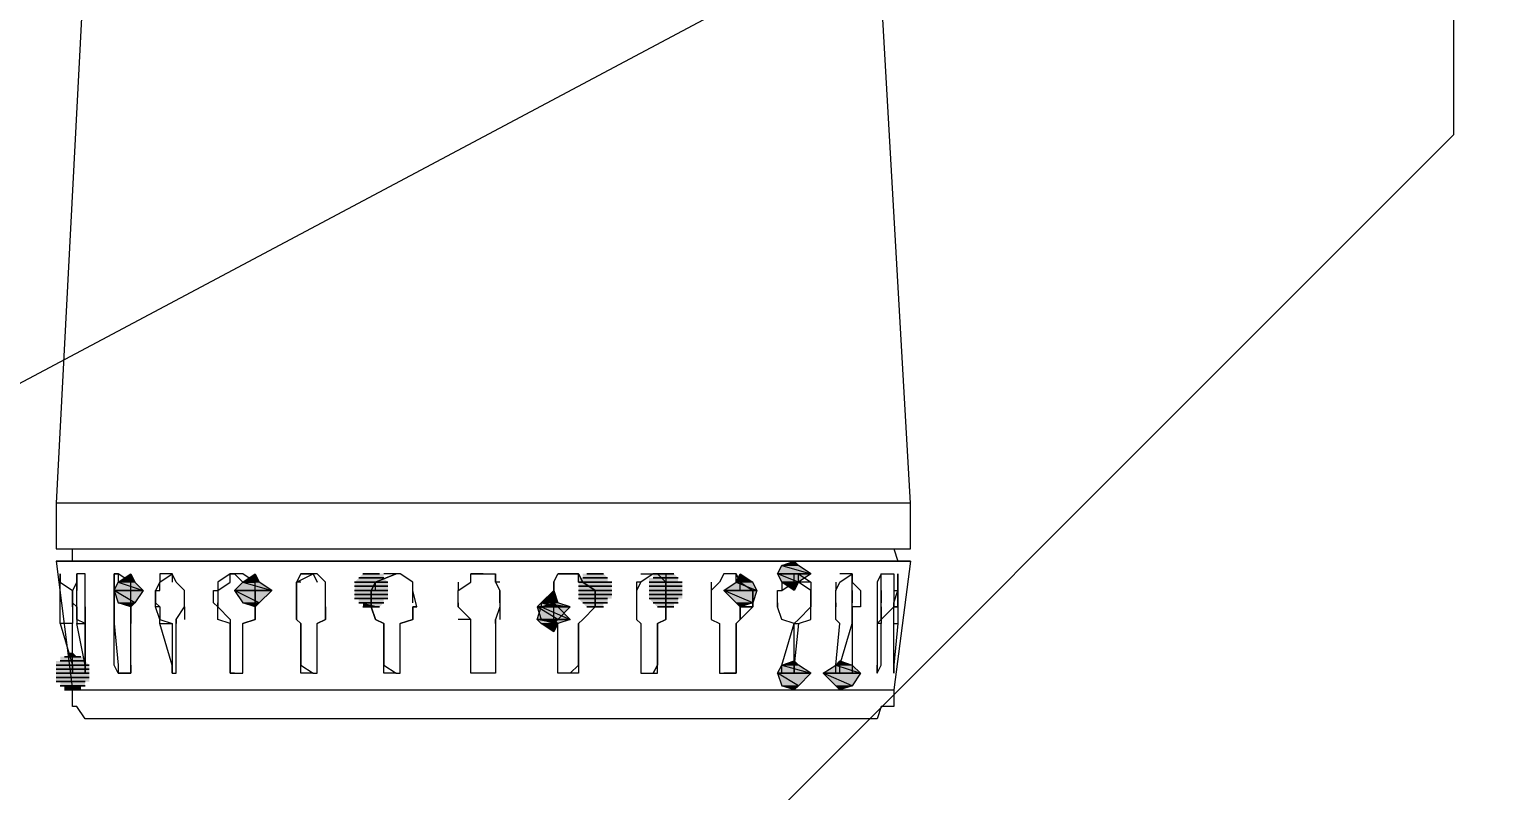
# Model space of a CAD drawing. Header units: millimetres. Extents: x -10178924 to 11692288, y -947381 to 58396.
# Drawn here: x -154228.3 to -153739.6, y -105410.4 to -105156.6 of the extents above; entities that cross this region are included whole.
import ezdxf
from ezdxf import colors
from ezdxf.entities.mleader import LeaderData, LeaderLine
from ezdxf.math import Vec2, Vec3

# ---------------------------------------------------------------- set-up
doc = ezdxf.new("R2010")
doc.units = ezdxf.units.MM
doc.layers.add('_0', color=7, linetype='Continuous', lineweight=25)
doc.layers.add('PDF _0', color=7, linetype='Continuous', lineweight=9)
doc.styles.add('ТЕКСТ', font='arial.ttf', dxfattribs={"height": 200})

# ---------------------------------------------------------------- blocks, each defined once
blk = doc.blocks.new('_None')

msp = doc.modelspace()

# ---------------------------------------------------------------- linework, layer by layer
at = {"layer": 'PDF _0', "lineweight": 0}
for points in [[(-154632.07, -106070.43), (-153753.27, -105191.63), (-153753.27, -104458.29), (-154632.07, -105337.09), (-154632.07, -106070.43)], [(-153934.51, -105314.56), (-153951.11, -105022.74), (-153951.11, -105019.97), (-153953.87, -105019.97), (-153953.87, -105017.21), (-154200.06, -105017.21), (-154200.06, -105019.97), (-154204.2, -105019.97), (-154204.2, -105022.74), (-154219.42, -105314.56)], [(-154218.04, -105333.93), (-154213.89, -105333.93), (-154213.89, -105329.78)], [(-153940.04, -105329.78), (-153938.66, -105333.93)], [(-154219.42, -105333.93), (-154218.04, -105333.93), (-154219.42, -105333.93), (-154213.89, -105376.8), (-154212.5, -105376.8), (-154209.74, -105376.8), (-154204.2, -105376.8), (-154194.52, -105376.8), (-154186.23, -105376.8), (-154180.69, -105376.8), (-154171.01, -105376.8), (-154159.95, -105376.8), (-154147.5, -105376.8), (-154133.67, -105376.8), (-154119.84, -105376.8), (-154106.01, -105376.8), (-154092.18, -105376.8), (-154078.35, -105376.8), (-154063.13, -105376.8), (-154047.92, -105376.8), (-154034.09, -105376.8), (-154020.26, -105376.8), (-154006.43, -105376.8), (-153996.75, -105376.8), (-153985.68, -105376.8), (-153973.23, -105376.8), (-153964.94, -105376.8), (-153958.02, -105376.8), (-153951.11, -105376.8), (-153945.57, -105376.8), (-153940.04, -105376.8)], [(-154218.04, -105354.67), (-154218.04, -105353.29), (-154218.04, -105349.14), (-154218.04, -105347.76), (-154218.04, -105343.61), (-154218.04, -105340.84), (-154218.04, -105338.08), (-154218.04, -105340.84), (-154213.89, -105343.61), (-154213.89, -105349.14), (-154213.89, -105353.29), (-154213.89, -105354.67)], [(-153934.51, -105333.93), (-153940.04, -105376.8), (-153940.04, -105380.95), (-153940.04, -105382.33), (-153944.19, -105382.33), (-153945.57, -105386.48), (-153951.11, -105386.48), (-153953.87, -105386.48), (-153963.55, -105386.48), (-153967.7, -105386.48), (-153973.23, -105386.48), (-153978.77, -105386.48), (-153982.92, -105386.48), (-153987.06, -105386.48), (-153992.6, -105386.48), (-154000.9, -105386.48), (-154006.43, -105386.48), (-154011.96, -105386.48), (-154018.88, -105386.48), (-154024.41, -105386.48), (-154029.94, -105386.48), (-154034.09, -105386.48), (-154039.62, -105386.48), (-154047.92, -105386.48), (-154053.45, -105386.48), (-154058.98, -105386.48), (-154065.9, -105386.48), (-154071.43, -105386.48), (-154076.96, -105386.48), (-154081.11, -105386.48), (-154086.65, -105386.48), (-154092.18, -105386.48), (-154100.48, -105386.48), (-154106.01, -105386.48), (-154112.92, -105386.48), (-154118.46, -105386.48), (-154123.99, -105386.48), (-154129.52, -105386.48), (-154133.67, -105386.48), (-154139.2, -105386.48), (-154146.12, -105386.48), (-154151.65, -105386.48), (-154157.18, -105386.48), (-154161.33, -105386.48), (-154166.86, -105386.48), (-154172.39, -105386.48), (-154180.69, -105386.48), (-154186.23, -105386.48), (-154193.14, -105386.48), (-154198.67, -105386.48), (-154204.2, -105386.48), (-154209.74, -105386.48), (-154212.5, -105382.33), (-154213.89, -105382.33), (-154213.89, -105380.95), (-154213.89, -105376.8)], [(-154212.5, -105340.84), (-154212.5, -105338.08), (-154212.5, -105340.84)], [(-154209.74, -105349.14), (-154209.74, -105353.29), (-154209.74, -105354.67), (-154209.74, -105353.29), (-154209.74, -105349.14), (-154209.74, -105343.61), (-154209.74, -105340.84), (-154209.74, -105338.08), (-154212.5, -105338.08)], [(-154209.74, -105340.84), (-154209.74, -105338.08)], [(-154194.52, -105368.5), (-154194.52, -105371.27), (-154194.52, -105368.5), (-154194.52, -105354.67), (-154194.52, -105353.29), (-154194.52, -105349.14), (-154194.52, -105343.61), (-154194.52, -105340.84), (-154198.67, -105338.08), (-154200.06, -105338.08), (-154198.67, -105338.08), (-154198.67, -105340.84)], [(-154180.69, -105368.5), (-154180.69, -105371.27), (-154180.69, -105368.5), (-154180.69, -105371.27), (-154179.31, -105371.27), (-154179.31, -105368.5), (-154179.31, -105354.67), (-154179.31, -105353.29), (-154176.54, -105349.14), (-154176.54, -105343.61), (-154179.31, -105340.84), (-154180.69, -105338.08), (-154180.69, -105340.84)], [(-154153.03, -105343.61), (-154153.03, -105340.84), (-154157.18, -105338.08), (-154161.33, -105338.08), (-154159.95, -105338.08), (-154157.18, -105340.84), (-154153.03, -105340.84)], [(-154137.82, -105338.08), (-154133.67, -105338.08), (-154137.82, -105338.08), (-154139.2, -105340.84), (-154133.67, -105338.08), (-154132.29, -105340.84)], [(-154133.67, -105371.27), (-154132.29, -105371.27), (-154132.29, -105368.5), (-154132.29, -105354.67), (-154129.52, -105353.29), (-154129.52, -105349.14), (-154129.52, -105343.61), (-154129.52, -105340.84), (-154132.29, -105338.08), (-154133.67, -105338.08)], [(-154111.54, -105338.08), (-154117.07, -105338.08), (-154111.54, -105338.08)], [(-154112.92, -105338.08), (-154115.69, -105338.08), (-154112.92, -105338.08)], [(-154112.92, -105338.08), (-154115.69, -105338.08), (-154112.92, -105338.08)], [(-154112.92, -105340.84), (-154106.01, -105338.08), (-154112.92, -105340.84)], [(-154106.01, -105371.27), (-154104.62, -105371.27), (-154104.62, -105368.5), (-154104.62, -105354.67), (-154100.48, -105353.29), (-154100.48, -105349.14), (-154099.09, -105349.14), (-154100.48, -105343.61), (-154100.48, -105340.84), (-154104.62, -105338.08), (-154106.01, -105338.08), (-154110.16, -105338.08)], [(-154100.48, -105340.84), (-154104.62, -105338.08)], [(-154072.81, -105354.67), (-154072.81, -105368.5), (-154072.81, -105371.27), (-154076.96, -105371.27), (-154078.35, -105371.27), (-154081.11, -105371.27), (-154081.11, -105368.5), (-154081.11, -105354.67), (-154081.11, -105353.29), (-154085.26, -105349.14), (-154085.26, -105347.76), (-154085.26, -105343.61), (-154081.11, -105340.84), (-154081.11, -105338.08), (-154076.96, -105338.08), (-154072.81, -105338.08), (-154072.81, -105340.84), (-154071.43, -105343.61), (-154071.43, -105349.14), (-154072.81, -105353.29), (-154072.81, -105354.67), (-154072.81, -105353.29)], [(-154076.96, -105338.08), (-154078.35, -105338.08), (-154081.11, -105338.08)], [(-154071.43, -105340.84), (-154072.81, -105340.84), (-154072.81, -105338.08)], [(-154052.07, -105371.27), (-154052.07, -105368.5), (-154052.07, -105354.67), (-154053.45, -105353.29), (-154053.45, -105349.14), (-154057.6, -105347.76), (-154053.45, -105343.61), (-154053.45, -105340.84), (-154052.07, -105338.08), (-154047.92, -105338.08), (-154045.15, -105338.08), (-154047.92, -105338.08), (-154052.07, -105338.08), (-154047.92, -105338.08)], [(-154045.15, -105338.08), (-154043.77, -105340.84), (-154045.15, -105338.08)], [(-154045.15, -105340.84), (-154045.15, -105338.08)], [(-154036.85, -105338.08), (-154042.39, -105338.08), (-154036.85, -105338.08)], [(-154038.24, -105338.08), (-154041, -105338.08), (-154038.24, -105338.08)], [(-154024.41, -105338.08), (-154020.26, -105338.08), (-154024.41, -105340.84), (-154025.79, -105343.61), (-154025.79, -105347.76), (-154025.79, -105349.14), (-154025.79, -105353.29), (-154024.41, -105354.67), (-154024.41, -105368.5), (-154024.41, -105371.27), (-154020.26, -105371.27), (-154018.88, -105371.27), (-154018.88, -105368.5), (-154020.26, -105371.27), (-154018.88, -105368.5), (-154018.88, -105354.67), (-154018.88, -105368.5)], [(-154013.34, -105338.08), (-154018.88, -105338.08), (-154013.34, -105338.08)], [(-154016.11, -105340.84), (-154018.88, -105338.08)], [(-154014.73, -105338.08), (-154017.49, -105338.08), (-154014.73, -105338.08)], [(-153992.6, -105340.84), (-153992.6, -105338.08), (-153991.21, -105340.84), (-153992.6, -105338.08), (-153996.75, -105338.08), (-153998.13, -105340.84), (-154000.9, -105343.61), (-154000.9, -105347.76), (-154000.9, -105349.14), (-154000.9, -105353.29), (-153998.13, -105354.67), (-153998.13, -105368.5), (-153998.13, -105371.27), (-153996.75, -105371.27), (-153992.6, -105371.27), (-153996.75, -105371.27)], [(-153973.23, -105371.27), (-153973.23, -105368.5), (-153973.23, -105371.27), (-153977.38, -105371.27), (-153977.38, -105368.5), (-153973.23, -105354.67), (-153977.38, -105353.29), (-153978.77, -105349.14), (-153978.77, -105347.76), (-153978.77, -105343.61), (-153977.38, -105343.61), (-153973.23, -105340.84), (-153973.23, -105338.08), (-153971.85, -105338.08), (-153973.23, -105338.08)], [(-153967.7, -105340.84), (-153971.85, -105340.84), (-153971.85, -105338.08)], [(-153958.02, -105371.27), (-153959.4, -105371.27), (-153959.4, -105368.5), (-153958.02, -105354.67), (-153959.4, -105353.29), (-153959.4, -105349.14), (-153959.4, -105347.76), (-153959.4, -105343.61), (-153958.02, -105340.84), (-153953.87, -105338.08), (-153958.02, -105338.08)], [(-153953.87, -105338.08), (-153953.87, -105340.84), (-153953.87, -105338.08)], [(-153953.87, -105340.84), (-153953.87, -105338.08)], [(-153944.19, -105349.14), (-153944.19, -105353.29), (-153945.57, -105354.67), (-153944.19, -105353.29), (-153944.19, -105349.14), (-153944.19, -105343.61), (-153944.19, -105340.84), (-153944.19, -105338.08), (-153940.04, -105338.08), (-153940.04, -105340.84), (-153940.04, -105343.61), (-153940.04, -105349.14), (-153944.19, -105353.29), (-153944.19, -105354.67)], [(-153944.19, -105340.84), (-153944.19, -105338.08), (-153945.57, -105340.84), (-153945.57, -105343.61), (-153945.57, -105347.76), (-153945.57, -105349.14)], [(-153940.04, -105347.76), (-153940.04, -105349.14), (-153940.04, -105347.76), (-153938.66, -105343.61), (-153938.66, -105340.84), (-153938.66, -105338.08), (-153938.66, -105340.84), (-153938.66, -105343.61)], [(-154212.5, -105340.84), (-154212.5, -105343.61)], [(-154200.06, -105340.84), (-154200.06, -105343.61)], [(-154184.84, -105340.84), (-154186.23, -105343.61)], [(-154165.48, -105340.84), (-154165.48, -105343.61)], [(-154139.2, -105343.61), (-154139.2, -105340.84), (-154139.2, -105343.61)], [(-154137.82, -105340.84), (-154139.2, -105340.84), (-154139.2, -105343.61)], [(-154108.77, -105340.84), (-154119.84, -105340.84), (-154108.77, -105340.84)], [(-154108.77, -105340.84), (-154119.84, -105340.84), (-154108.77, -105340.84)], [(-154108.77, -105342.22), (-154119.84, -105342.22), (-154108.77, -105342.22)], [(-154108.77, -105342.22), (-154119.84, -105342.22), (-154108.77, -105342.22)], [(-154110.16, -105339.46), (-154118.46, -105339.46), (-154110.16, -105339.46)], [(-154110.16, -105339.46), (-154118.46, -105339.46), (-154110.16, -105339.46)], [(-154112.92, -105343.61), (-154112.92, -105340.84), (-154114.31, -105343.61), (-154112.92, -105340.84), (-154110.16, -105340.84)], [(-154085.26, -105340.84), (-154085.26, -105343.61)], [(-154053.45, -105340.84), (-154053.45, -105343.61)], [(-154034.09, -105340.84), (-154045.15, -105340.84), (-154034.09, -105340.84)], [(-154034.09, -105342.22), (-154045.15, -105342.22), (-154034.09, -105342.22)], [(-154034.09, -105342.22), (-154045.15, -105342.22), (-154034.09, -105342.22)], [(-154035.47, -105339.46), (-154043.77, -105339.46), (-154035.47, -105339.46)], [(-154035.47, -105339.46), (-154043.77, -105339.46), (-154035.47, -105339.46)], [(-154043.77, -105340.84), (-154039.62, -105343.61), (-154043.77, -105340.84)], [(-154024.41, -105340.84), (-154025.79, -105340.84), (-154025.79, -105343.61)], [(-154010.58, -105340.84), (-154021.64, -105340.84), (-154010.58, -105340.84)], [(-154010.58, -105342.22), (-154021.64, -105342.22), (-154010.58, -105342.22)], [(-154010.58, -105342.22), (-154021.64, -105342.22), (-154010.58, -105342.22)], [(-154011.96, -105339.46), (-154020.26, -105339.46), (-154011.96, -105339.46)], [(-154011.96, -105339.46), (-154020.26, -105339.46), (-154011.96, -105339.46)], [(-154016.11, -105340.84), (-154016.11, -105343.61), (-154016.11, -105340.84)], [(-154000.9, -105340.84), (-154000.9, -105343.61)], [(-153973.23, -105340.84), (-153977.38, -105340.84), (-153977.38, -105343.61)], [(-153959.4, -105340.84), (-153959.4, -105343.61)], [(-153945.57, -105340.84), (-153945.57, -105343.61)], [(-154212.5, -105349.14), (-154212.5, -105347.76)], [(-154209.74, -105347.76), (-154209.74, -105343.61)], [(-154200.06, -105349.14), (-154200.06, -105347.76)], [(-154194.52, -105347.76), (-154194.52, -105343.61)], [(-154184.84, -105349.14), (-154186.23, -105349.14), (-154186.23, -105347.76)], [(-154176.54, -105347.76), (-154176.54, -105343.61)], [(-154165.48, -105349.14), (-154165.48, -105347.76)], [(-154159.95, -105371.27), (-154161.33, -105371.27), (-154159.95, -105371.27), (-154157.18, -105371.27), (-154157.18, -105368.5), (-154157.18, -105354.67), (-154153.03, -105353.29), (-154153.03, -105349.14), (-154153.03, -105343.61), (-154153.03, -105347.76)], [(-154139.2, -105349.14), (-154139.2, -105347.76)], [(-154129.52, -105347.76), (-154129.52, -105343.61)], [(-154108.77, -105343.61), (-154119.84, -105343.61), (-154108.77, -105343.61)], [(-154108.77, -105344.99), (-154119.84, -105344.99), (-154108.77, -105344.99)], [(-154108.77, -105344.99), (-154119.84, -105344.99), (-154108.77, -105344.99)], [(-154108.77, -105346.37), (-154119.84, -105346.37), (-154108.77, -105346.37)], [(-154110.16, -105347.76), (-154118.46, -105347.76), (-154110.16, -105347.76)], [(-154110.16, -105347.76), (-154118.46, -105347.76), (-154110.16, -105347.76)], [(-154114.31, -105349.14), (-154114.31, -105347.76)], [(-154100.48, -105347.76), (-154100.48, -105343.61)], [(-154085.26, -105347.76), (-154085.26, -105349.14)], [(-154071.43, -105347.76), (-154071.43, -105343.61)], [(-154057.6, -105347.76), (-154057.6, -105349.14)], [(-154034.09, -105343.61), (-154045.15, -105343.61), (-154034.09, -105343.61)], [(-154034.09, -105344.99), (-154045.15, -105344.99), (-154034.09, -105344.99)], [(-154034.09, -105344.99), (-154045.15, -105344.99), (-154034.09, -105344.99)], [(-154035.47, -105346.37), (-154045.15, -105346.37), (-154035.47, -105346.37)], [(-154035.47, -105347.76), (-154043.77, -105347.76), (-154035.47, -105347.76)], [(-154039.62, -105347.76), (-154039.62, -105343.61)], [(-154025.79, -105347.76), (-154025.79, -105349.14)], [(-154010.58, -105343.61), (-154021.64, -105343.61), (-154010.58, -105343.61)], [(-154010.58, -105344.99), (-154021.64, -105344.99), (-154010.58, -105344.99)], [(-154010.58, -105344.99), (-154021.64, -105344.99), (-154010.58, -105344.99)], [(-154011.96, -105346.37), (-154021.64, -105346.37), (-154011.96, -105346.37)], [(-154011.96, -105347.76), (-154020.26, -105347.76), (-154011.96, -105347.76)], [(-154016.11, -105347.76), (-154016.11, -105343.61)], [(-154000.9, -105347.76), (-154000.9, -105349.14)], [(-153987.06, -105347.76), (-153987.06, -105343.61)], [(-153978.77, -105347.76), (-153978.77, -105349.14)], [(-153971.85, -105354.67), (-153967.7, -105353.29), (-153967.7, -105349.14), (-153967.7, -105343.61), (-153967.7, -105349.14), (-153971.85, -105353.29), (-153973.23, -105354.67), (-153971.85, -105353.29), (-153967.7, -105349.14)], [(-153967.7, -105343.61), (-153967.7, -105347.76)], [(-153959.4, -105347.76), (-153959.4, -105349.14)], [(-153953.87, -105343.61), (-153953.87, -105347.76)], [(-153945.57, -105347.76), (-153945.57, -105349.14), (-153945.57, -105353.29), (-153945.57, -105354.67), (-153945.57, -105368.5), (-153945.57, -105371.27), (-153945.57, -105368.5), (-153945.57, -105371.27), (-153944.19, -105368.5), (-153944.19, -105354.67), (-153945.57, -105354.67), (-153945.57, -105368.5)], [(-153944.19, -105343.61), (-153944.19, -105347.76)], [(-153940.04, -105343.61), (-153938.66, -105343.61), (-153938.66, -105347.76)], [(-153940.04, -105354.67), (-153938.66, -105354.67), (-153940.04, -105368.5), (-153940.04, -105371.27), (-153940.04, -105368.5), (-153940.04, -105354.67), (-153940.04, -105353.29), (-153940.04, -105349.14), (-153938.66, -105349.14), (-153938.66, -105343.61), (-153938.66, -105349.14), (-153938.66, -105353.29), (-153938.66, -105354.67)], [(-154194.52, -105349.14), (-154194.52, -105353.29), (-154194.52, -105354.67)], [(-154176.54, -105349.14), (-154176.54, -105353.29)], [(-154153.03, -105349.14), (-154153.03, -105353.29), (-154157.18, -105354.67)], [(-154129.52, -105349.14), (-154129.52, -105353.29), (-154132.29, -105354.67)], [(-154111.54, -105349.14), (-154117.07, -105349.14), (-154111.54, -105349.14)], [(-154112.92, -105349.14), (-154115.69, -105349.14), (-154112.92, -105349.14)], [(-154112.92, -105349.14), (-154115.69, -105349.14), (-154112.92, -105349.14)], [(-154099.09, -105349.14), (-154100.48, -105349.14), (-154100.48, -105353.29), (-154104.62, -105354.67)], [(-154071.43, -105349.14), (-154071.43, -105353.29)], [(-154039.62, -105349.14), (-154043.77, -105353.29), (-154045.15, -105354.67)], [(-154036.85, -105349.14), (-154042.39, -105349.14), (-154036.85, -105349.14)], [(-154038.24, -105349.14), (-154042.39, -105349.14), (-154038.24, -105349.14)], [(-154013.34, -105349.14), (-154018.88, -105349.14), (-154013.34, -105349.14)], [(-154014.73, -105349.14), (-154018.88, -105349.14), (-154014.73, -105349.14)], [(-154016.11, -105349.14), (-154016.11, -105353.29), (-154018.88, -105354.67)], [(-153987.06, -105349.14), (-153991.21, -105349.14), (-153991.21, -105353.29), (-153992.6, -105354.67)], [(-153953.87, -105349.14), (-153953.87, -105353.29), (-153953.87, -105354.67)], [(-153938.66, -105349.14), (-153940.04, -105349.14)], [(-154209.74, -105368.5), (-154209.74, -105371.27), (-154209.74, -105368.5), (-154209.74, -105354.67), (-154209.74, -105368.5), (-154209.74, -105371.27), (-154209.74, -105368.5), (-154212.5, -105354.67), (-154209.74, -105354.67), (-154212.5, -105353.29), (-154212.5, -105354.67)], [(-154184.84, -105354.67), (-154184.84, -105353.29), (-154180.69, -105354.67), (-154180.69, -105368.5), (-154184.84, -105354.67), (-154180.69, -105354.67)], [(-154179.31, -105353.29), (-154179.31, -105354.67)], [(-154110.16, -105354.67), (-154110.16, -105368.5), (-154106.01, -105371.27), (-154110.16, -105371.27), (-154110.16, -105368.5), (-154110.16, -105354.67), (-154112.92, -105353.29), (-154110.16, -105354.67), (-154110.16, -105368.5)], [(-154081.11, -105353.29), (-154085.26, -105353.29)], [(-154047.92, -105371.27), (-154045.15, -105368.5), (-154045.15, -105354.67), (-154045.15, -105368.5), (-154045.15, -105371.27), (-154047.92, -105371.27), (-154052.07, -105371.27), (-154052.07, -105368.5)], [(-154209.74, -105367.12), (-154218.04, -105367.12), (-154209.74, -105367.12)], [(-154209.74, -105367.12), (-154218.04, -105367.12), (-154209.74, -105367.12)], [(-154211.12, -105365.74), (-154216.65, -105365.74), (-154211.12, -105365.74)], [(-154208.35, -105368.5), (-154219.42, -105368.5), (-154208.35, -105368.5)], [(-154208.35, -105368.5), (-154219.42, -105368.5), (-154208.35, -105368.5)], [(-154208.35, -105369.89), (-154219.42, -105369.89), (-154208.35, -105369.89)], [(-154208.35, -105371.27), (-154219.42, -105371.27), (-154208.35, -105371.27)], [(-154208.35, -105371.27), (-154219.42, -105371.27), (-154208.35, -105371.27)], [(-154208.35, -105372.65), (-154219.42, -105372.65), (-154208.35, -105372.65)], [(-154198.67, -105371.27), (-154194.52, -105371.27), (-154198.67, -105371.27)], [(-154209.74, -105374.04), (-154219.42, -105374.04), (-154209.74, -105374.04)], [(-154209.74, -105375.42), (-154218.04, -105375.42), (-154209.74, -105375.42)], [(-154211.12, -105375.42), (-154218.04, -105375.42), (-154211.12, -105375.42)], [(-154212.5, -105376.8), (-154216.65, -105376.8), (-154212.5, -105376.8)]]:
    msp.add_lwpolyline(points, dxfattribs=at)
for points in [[(-154219.42, -105329.78), (-153934.51, -105329.78), (-153934.51, -105314.56), (-153938.66, -105314.56), (-153940.04, -105314.56), (-153945.57, -105314.56), (-153953.87, -105314.56), (-153964.94, -105314.56), (-153977.38, -105314.56), (-153991.21, -105314.56), (-154006.43, -105314.56), (-154024.41, -105314.56), (-154039.62, -105314.56), (-154058.98, -105314.56), (-154078.35, -105314.56), (-154096.33, -105314.56), (-154114.31, -105314.56), (-154132.29, -105314.56), (-154147.5, -105314.56), (-154161.33, -105314.56), (-154176.54, -105314.56), (-154190.37, -105314.56), (-154200.06, -105314.56), (-154209.74, -105314.56), (-154213.89, -105314.56), (-154218.04, -105314.56), (-154219.42, -105314.56)], [(-153938.66, -105333.93), (-154218.04, -105333.93), (-154213.89, -105333.93), (-154212.5, -105333.93), (-154205.59, -105333.93), (-154200.06, -105333.93), (-154193.14, -105333.93), (-154180.69, -105333.93), (-154172.39, -105333.93), (-154161.33, -105333.93), (-154147.5, -105333.93), (-154133.67, -105333.93), (-154119.84, -105333.93), (-154106.01, -105333.93), (-154092.18, -105333.93), (-154078.35, -105333.93), (-154063.13, -105333.93), (-154047.92, -105333.93), (-154034.09, -105333.93), (-154020.26, -105333.93), (-154006.43, -105333.93), (-153992.6, -105333.93), (-153982.92, -105333.93), (-153973.23, -105333.93), (-153963.55, -105333.93), (-153953.87, -105333.93), (-153945.57, -105333.93), (-153944.19, -105333.93), (-153940.04, -105333.93), (-153934.51, -105333.93)], [(-154200.06, -105340.84), (-154200.06, -105338.08), (-154200.06, -105340.84), (-154200.06, -105343.61)], [(-154194.52, -105338.08), (-154193.14, -105340.84), (-154198.67, -105340.84)], [(-154184.84, -105338.08), (-154184.84, -105340.84), (-154180.69, -105338.08)], [(-154161.33, -105338.08), (-154165.48, -105340.84), (-154165.48, -105343.61), (-154161.33, -105340.84)], [(-154153.03, -105338.08), (-154151.65, -105340.84), (-154157.18, -105340.84)], [(-154016.11, -105338.08), (-154016.11, -105340.84), (-154018.88, -105338.08), (-154020.26, -105338.08)], [(-153991.21, -105338.08), (-153987.06, -105340.84), (-153992.6, -105340.84)], [(-153977.38, -105335.31), (-153967.7, -105338.08), (-153978.77, -105338.08)], [(-153978.77, -105338.08), (-153977.38, -105340.84), (-153971.85, -105340.84)], [(-153978.77, -105338.08), (-153967.7, -105338.08), (-153971.85, -105340.84)], [(-153973.23, -105333.93), (-153971.85, -105335.31), (-153977.38, -105335.31)], [(-153971.85, -105335.31), (-153977.38, -105335.31), (-153967.7, -105338.08)], [(-153967.7, -105340.84), (-153967.7, -105343.61), (-153971.85, -105340.84), (-153971.85, -105338.08)], [(-154212.5, -105343.61), (-154212.5, -105340.84), (-154213.89, -105343.61), (-154213.89, -105347.76), (-154212.5, -105349.14), (-154212.5, -105353.29), (-154212.5, -105349.14), (-154212.5, -105347.76)], [(-154198.67, -105340.84), (-154190.37, -105343.61), (-154200.06, -105343.61)], [(-154193.14, -105340.84), (-154198.67, -105340.84), (-154190.37, -105343.61)], [(-154184.84, -105343.61), (-154184.84, -105340.84), (-154186.23, -105343.61), (-154186.23, -105347.76), (-154184.84, -105349.14), (-154184.84, -105353.29), (-154186.23, -105349.14), (-154186.23, -105347.76), (-154186.23, -105343.61)], [(-154157.18, -105340.84), (-154147.5, -105343.61), (-154159.95, -105343.61)], [(-154151.65, -105340.84), (-154157.18, -105340.84), (-154147.5, -105343.61)], [(-153992.6, -105340.84), (-153985.68, -105343.61), (-153996.75, -105343.61)], [(-153987.06, -105340.84), (-153992.6, -105340.84), (-153985.68, -105343.61)], [(-153987.06, -105343.61), (-153991.21, -105343.61), (-153991.21, -105340.84)], [(-153977.38, -105340.84), (-153971.85, -105340.84), (-153973.23, -105343.61)], [(-153953.87, -105354.67), (-153953.87, -105353.29), (-153953.87, -105349.14), (-153953.87, -105343.61), (-153953.87, -105340.84), (-153951.11, -105343.61), (-153951.11, -105349.14), (-153953.87, -105349.14), (-153953.87, -105353.29)], [(-154213.89, -105347.76), (-154213.89, -105349.14), (-154213.89, -105347.76), (-154213.89, -105343.61)], [(-154200.06, -105343.61), (-154198.67, -105347.76), (-154193.14, -105347.76)], [(-154200.06, -105343.61), (-154190.37, -105343.61), (-154193.14, -105347.76)], [(-154200.06, -105343.61), (-154200.06, -105347.76), (-154200.06, -105349.14), (-154200.06, -105347.76)], [(-154198.67, -105347.76), (-154193.14, -105347.76), (-154194.52, -105349.14)], [(-154165.48, -105343.61), (-154165.48, -105347.76), (-154165.48, -105349.14), (-154166.86, -105347.76), (-154166.86, -105343.61)], [(-154159.95, -105343.61), (-154157.18, -105347.76), (-154151.65, -105347.76)], [(-154159.95, -105343.61), (-154147.5, -105343.61), (-154151.65, -105347.76)], [(-154157.18, -105347.76), (-154151.65, -105347.76), (-154153.03, -105349.14)], [(-154139.2, -105347.76), (-154139.2, -105349.14), (-154139.2, -105353.29), (-154139.2, -105349.14), (-154139.2, -105347.76), (-154139.2, -105343.61)], [(-154114.31, -105347.76), (-154114.31, -105349.14), (-154112.92, -105353.29), (-154114.31, -105349.14), (-154114.31, -105347.76), (-154114.31, -105343.61)], [(-154057.6, -105347.76), (-154047.92, -105349.14), (-154058.98, -105349.14)], [(-154053.45, -105343.61), (-154052.07, -105347.76), (-154057.6, -105347.76)], [(-154052.07, -105347.76), (-154057.6, -105347.76), (-154047.92, -105349.14)], [(-154053.45, -105347.76), (-154052.07, -105349.14), (-154057.6, -105349.14)], [(-154045.15, -105354.67), (-154043.77, -105353.29), (-154039.62, -105349.14), (-154039.62, -105343.61), (-154039.62, -105349.14), (-154043.77, -105353.29)], [(-154018.88, -105354.67), (-154016.11, -105353.29), (-154016.11, -105349.14), (-154016.11, -105343.61), (-154016.11, -105349.14), (-154016.11, -105353.29)], [(-153996.75, -105343.61), (-153992.6, -105347.76), (-153987.06, -105347.76)], [(-153996.75, -105343.61), (-153985.68, -105343.61), (-153987.06, -105347.76)], [(-153992.6, -105354.67), (-153991.21, -105353.29), (-153991.21, -105349.14), (-153987.06, -105349.14), (-153987.06, -105343.61), (-153987.06, -105349.14), (-153991.21, -105353.29)], [(-153992.6, -105347.76), (-153987.06, -105347.76), (-153991.21, -105349.14)], [(-154200.06, -105353.29), (-154200.06, -105354.67), (-154198.67, -105368.5), (-154198.67, -105371.27), (-154200.06, -105368.5), (-154200.06, -105354.67), (-154200.06, -105353.29), (-154200.06, -105349.14)], [(-154161.33, -105353.29), (-154161.33, -105354.67), (-154161.33, -105368.5), (-154161.33, -105371.27), (-154161.33, -105368.5), (-154161.33, -105354.67), (-154165.48, -105353.29), (-154165.48, -105349.14)], [(-154058.98, -105349.14), (-154057.6, -105353.29), (-154052.07, -105353.29)], [(-154058.98, -105349.14), (-154047.92, -105349.14), (-154052.07, -105353.29)], [(-154057.6, -105349.14), (-154047.92, -105353.29), (-154058.98, -105353.29)], [(-154052.07, -105349.14), (-154057.6, -105349.14), (-154047.92, -105353.29)], [(-154213.89, -105354.67), (-154218.04, -105354.67), (-154213.89, -105368.5), (-154213.89, -105371.27), (-154213.89, -105368.5)], [(-154137.82, -105354.67), (-154137.82, -105368.5), (-154133.67, -105371.27), (-154137.82, -105371.27), (-154137.82, -105368.5), (-154137.82, -105354.67), (-154139.2, -105353.29)], [(-154058.98, -105353.29), (-154057.6, -105354.67), (-154052.07, -105354.67)], [(-154058.98, -105353.29), (-154047.92, -105353.29), (-154052.07, -105354.67)], [(-154057.6, -105353.29), (-154052.07, -105353.29), (-154053.45, -105354.67)], [(-154057.6, -105354.67), (-154052.07, -105354.67), (-154053.45, -105357.44)], [(-153992.6, -105368.5), (-153992.6, -105371.27), (-153992.6, -105368.5), (-153992.6, -105354.67)], [(-153973.23, -105354.67), (-153971.85, -105354.67), (-153973.23, -105368.5)], [(-153953.87, -105371.27), (-153958.02, -105371.27), (-153958.02, -105368.5), (-153953.87, -105354.67), (-153953.87, -105368.5)], [(-153973.23, -105367.12), (-153971.85, -105368.5), (-153977.38, -105368.5)], [(-153958.02, -105367.12), (-153953.87, -105368.5), (-153959.4, -105368.5)], [(-153977.38, -105368.5), (-153967.7, -105371.27), (-153978.77, -105371.27)], [(-153978.77, -105371.27), (-153977.38, -105375.42), (-153971.85, -105375.42)], [(-153978.77, -105371.27), (-153967.7, -105371.27), (-153971.85, -105375.42)], [(-153971.85, -105368.5), (-153977.38, -105368.5), (-153967.7, -105371.27)], [(-153959.4, -105368.5), (-153951.11, -105371.27), (-153963.55, -105371.27)], [(-153963.55, -105371.27), (-153959.4, -105375.42), (-153953.87, -105375.42)], [(-153963.55, -105371.27), (-153951.11, -105371.27), (-153953.87, -105375.42)], [(-153953.87, -105368.5), (-153959.4, -105368.5), (-153951.11, -105371.27)], [(-153977.38, -105375.42), (-153971.85, -105375.42), (-153973.23, -105376.8)], [(-153959.4, -105375.42), (-153953.87, -105375.42), (-153958.02, -105376.8)]]:
    msp.add_lwpolyline(points, close=True, dxfattribs=at)
at = {"layer": 'PDF _0', "transparency": 33554559}
for points in [[(-154194.52, -105338.08), (-154193.14, -105340.84), (-154198.67, -105340.84)], [(-154153.03, -105338.08), (-154151.65, -105340.84), (-154157.18, -105340.84)], [(-154117.07, -105338.08), (-154110.16, -105339.46), (-154118.46, -105339.46)], [(-154115.69, -105338.08), (-154111.54, -105338.08), (-154117.07, -105338.08)], [(-154117.07, -105338.08), (-154111.54, -105338.08), (-154111.54, -105338.08)], [(-154110.16, -105338.08), (-154110.16, -105338.08), (-154117.07, -105338.08)], [(-154110.16, -105338.08), (-154117.07, -105338.08), (-154111.54, -105338.08)], [(-154110.16, -105338.08), (-154117.07, -105338.08), (-154110.16, -105339.46)], [(-154114.31, -105338.08), (-154112.92, -105338.08), (-154115.69, -105338.08)], [(-154115.69, -105338.08), (-154112.92, -105338.08), (-154112.92, -105338.08)], [(-154112.92, -105338.08), (-154112.92, -105338.08), (-154115.69, -105338.08)], [(-154112.92, -105338.08), (-154115.69, -105338.08), (-154111.54, -105338.08)], [(-154043.77, -105338.08), (-154036.85, -105338.08), (-154042.39, -105338.08)], [(-154036.85, -105338.08), (-154043.77, -105338.08), (-154035.47, -105339.46)], [(-154043.77, -105338.08), (-154035.47, -105339.46), (-154043.77, -105339.46)], [(-154041, -105338.08), (-154038.24, -105338.08), (-154042.39, -105338.08)], [(-154042.39, -105338.08), (-154036.85, -105338.08), (-154036.85, -105338.08)], [(-154036.85, -105338.08), (-154036.85, -105338.08), (-154042.39, -105338.08)], [(-154036.85, -105338.08), (-154042.39, -105338.08), (-154038.24, -105338.08)], [(-154042.39, -105338.08), (-154036.85, -105338.08), (-154036.85, -105338.08)], [(-154039.62, -105338.08), (-154041, -105338.08), (-154041, -105338.08)], [(-154038.24, -105338.08), (-154038.24, -105338.08), (-154041, -105338.08)], [(-154038.24, -105338.08), (-154041, -105338.08), (-154039.62, -105338.08)], [(-154020.26, -105338.08), (-154013.34, -105338.08), (-154018.88, -105338.08)], [(-154013.34, -105338.08), (-154020.26, -105338.08), (-154011.96, -105339.46)], [(-154020.26, -105338.08), (-154011.96, -105339.46), (-154020.26, -105339.46)], [(-154017.49, -105338.08), (-154014.73, -105338.08), (-154018.88, -105338.08)], [(-154018.88, -105338.08), (-154013.34, -105338.08), (-154013.34, -105338.08)], [(-154013.34, -105338.08), (-154013.34, -105338.08), (-154018.88, -105338.08)], [(-154013.34, -105338.08), (-154018.88, -105338.08), (-154014.73, -105338.08)], [(-154018.88, -105338.08), (-154013.34, -105338.08), (-154013.34, -105338.08)], [(-154016.11, -105338.08), (-154017.49, -105338.08), (-154017.49, -105338.08)], [(-154014.73, -105338.08), (-154014.73, -105338.08), (-154017.49, -105338.08)], [(-154014.73, -105338.08), (-154017.49, -105338.08), (-154016.11, -105338.08)], [(-153991.21, -105338.08), (-153987.06, -105340.84), (-153992.6, -105340.84)], [(-153977.38, -105335.31), (-153967.7, -105338.08), (-153978.77, -105338.08)], [(-153978.77, -105338.08), (-153971.85, -105340.84), (-153977.38, -105340.84)], [(-153978.77, -105338.08), (-153967.7, -105338.08), (-153971.85, -105340.84)], [(-153973.23, -105333.93), (-153971.85, -105335.31), (-153977.38, -105335.31)], [(-153971.85, -105335.31), (-153977.38, -105335.31), (-153967.7, -105338.08)], [(-154198.67, -105340.84), (-154190.37, -105343.61), (-154200.06, -105343.61)], [(-154193.14, -105340.84), (-154198.67, -105340.84), (-154190.37, -105343.61)], [(-154157.18, -105340.84), (-154147.5, -105343.61), (-154159.95, -105343.61)], [(-154151.65, -105340.84), (-154157.18, -105340.84), (-154147.5, -105343.61)], [(-154118.46, -105339.46), (-154108.77, -105340.84), (-154119.84, -105340.84)], [(-154119.84, -105340.84), (-154108.77, -105340.84), (-154108.77, -105340.84)], [(-154108.77, -105340.84), (-154108.77, -105340.84), (-154119.84, -105340.84)], [(-154108.77, -105340.84), (-154119.84, -105340.84), (-154108.77, -105342.22)], [(-154119.84, -105340.84), (-154108.77, -105342.22), (-154119.84, -105342.22)], [(-154119.84, -105342.22), (-154108.77, -105342.22), (-154108.77, -105342.22)], [(-154108.77, -105342.22), (-154108.77, -105342.22), (-154119.84, -105342.22)], [(-154108.77, -105342.22), (-154119.84, -105342.22), (-154108.77, -105343.61)], [(-154119.84, -105342.22), (-154108.77, -105343.61), (-154119.84, -105343.61)], [(-154118.46, -105339.46), (-154110.16, -105339.46), (-154110.16, -105339.46)], [(-154110.16, -105339.46), (-154110.16, -105339.46), (-154118.46, -105339.46)], [(-154110.16, -105339.46), (-154118.46, -105339.46), (-154108.77, -105340.84)], [(-154043.77, -105339.46), (-154035.47, -105339.46), (-154045.15, -105339.46)], [(-154035.47, -105339.46), (-154045.15, -105339.46), (-154035.47, -105340.84)], [(-154045.15, -105339.46), (-154035.47, -105340.84), (-154045.15, -105340.84)], [(-154045.15, -105340.84), (-154034.09, -105340.84), (-154034.09, -105340.84)], [(-154034.09, -105340.84), (-154034.09, -105340.84), (-154045.15, -105340.84)], [(-154034.09, -105340.84), (-154045.15, -105340.84), (-154035.47, -105340.84)], [(-154034.09, -105340.84), (-154045.15, -105340.84), (-154034.09, -105342.22)], [(-154045.15, -105340.84), (-154034.09, -105342.22), (-154045.15, -105342.22)], [(-154045.15, -105342.22), (-154034.09, -105342.22), (-154034.09, -105342.22)], [(-154034.09, -105342.22), (-154034.09, -105342.22), (-154045.15, -105342.22)], [(-154034.09, -105342.22), (-154045.15, -105342.22), (-154034.09, -105343.61)], [(-154045.15, -105342.22), (-154034.09, -105343.61), (-154045.15, -105343.61)], [(-154043.77, -105339.46), (-154035.47, -105339.46), (-154035.47, -105339.46)], [(-154020.26, -105339.46), (-154011.96, -105339.46), (-154021.64, -105339.46)], [(-154011.96, -105339.46), (-154021.64, -105339.46), (-154011.96, -105340.84)], [(-154021.64, -105339.46), (-154011.96, -105340.84), (-154021.64, -105340.84)], [(-154021.64, -105340.84), (-154010.58, -105340.84), (-154010.58, -105340.84)], [(-154010.58, -105340.84), (-154010.58, -105340.84), (-154021.64, -105340.84)], [(-154010.58, -105340.84), (-154021.64, -105340.84), (-154011.96, -105340.84)], [(-154010.58, -105340.84), (-154021.64, -105340.84), (-154010.58, -105342.22)], [(-154021.64, -105340.84), (-154010.58, -105342.22), (-154021.64, -105342.22)], [(-154021.64, -105342.22), (-154010.58, -105342.22), (-154010.58, -105342.22)], [(-154010.58, -105342.22), (-154010.58, -105342.22), (-154021.64, -105342.22)], [(-154010.58, -105342.22), (-154021.64, -105342.22), (-154010.58, -105343.61)], [(-154021.64, -105342.22), (-154010.58, -105343.61), (-154021.64, -105343.61)], [(-154020.26, -105339.46), (-154011.96, -105339.46), (-154011.96, -105339.46)], [(-153992.6, -105340.84), (-153985.68, -105343.61), (-153996.75, -105343.61)], [(-153987.06, -105340.84), (-153992.6, -105340.84), (-153985.68, -105343.61)], [(-153971.85, -105340.84), (-153977.38, -105340.84), (-153973.23, -105343.61)], [(-154200.06, -105343.61), (-154193.14, -105347.76), (-154198.67, -105347.76)], [(-154200.06, -105343.61), (-154190.37, -105343.61), (-154193.14, -105347.76)], [(-154193.14, -105347.76), (-154198.67, -105347.76), (-154194.52, -105349.14)], [(-154159.95, -105343.61), (-154151.65, -105347.76), (-154157.18, -105347.76)], [(-154159.95, -105343.61), (-154147.5, -105343.61), (-154151.65, -105347.76)], [(-154151.65, -105347.76), (-154157.18, -105347.76), (-154153.03, -105349.14)], [(-154119.84, -105343.61), (-154108.77, -105343.61), (-154108.77, -105343.61)], [(-154108.77, -105343.61), (-154119.84, -105343.61), (-154108.77, -105344.99)], [(-154119.84, -105343.61), (-154108.77, -105344.99), (-154119.84, -105344.99)], [(-154119.84, -105344.99), (-154108.77, -105344.99), (-154108.77, -105344.99)], [(-154108.77, -105344.99), (-154108.77, -105344.99), (-154119.84, -105344.99)], [(-154108.77, -105344.99), (-154119.84, -105344.99), (-154108.77, -105346.37)], [(-154119.84, -105344.99), (-154108.77, -105346.37), (-154119.84, -105346.37)], [(-154119.84, -105346.37), (-154108.77, -105346.37), (-154108.77, -105346.37)], [(-154108.77, -105346.37), (-154119.84, -105346.37), (-154110.16, -105346.37)], [(-154119.84, -105346.37), (-154110.16, -105346.37), (-154118.46, -105346.37)], [(-154110.16, -105346.37), (-154118.46, -105346.37), (-154110.16, -105347.76)], [(-154118.46, -105346.37), (-154110.16, -105347.76), (-154118.46, -105347.76)], [(-154118.46, -105347.76), (-154110.16, -105347.76), (-154110.16, -105347.76)], [(-154118.46, -105347.76), (-154110.16, -105347.76), (-154117.07, -105347.76)], [(-154110.16, -105347.76), (-154117.07, -105347.76), (-154111.54, -105349.14)], [(-154117.07, -105347.76), (-154111.54, -105349.14), (-154117.07, -105349.14)], [(-154057.6, -105347.76), (-154047.92, -105349.14), (-154058.98, -105349.14)], [(-154053.45, -105343.61), (-154052.07, -105347.76), (-154057.6, -105347.76)], [(-154052.07, -105347.76), (-154057.6, -105347.76), (-154047.92, -105349.14)], [(-154053.45, -105347.76), (-154052.07, -105349.14), (-154057.6, -105349.14)], [(-154045.15, -105343.61), (-154034.09, -105343.61), (-154034.09, -105343.61)], [(-154034.09, -105343.61), (-154045.15, -105343.61), (-154034.09, -105344.99)], [(-154045.15, -105343.61), (-154034.09, -105344.99), (-154045.15, -105344.99)], [(-154045.15, -105344.99), (-154034.09, -105344.99), (-154034.09, -105344.99)], [(-154034.09, -105344.99), (-154034.09, -105344.99), (-154045.15, -105344.99)], [(-154034.09, -105344.99), (-154045.15, -105344.99), (-154034.09, -105346.37)], [(-154045.15, -105344.99), (-154034.09, -105346.37), (-154045.15, -105346.37)], [(-154045.15, -105346.37), (-154035.47, -105346.37), (-154035.47, -105346.37)], [(-154035.47, -105346.37), (-154035.47, -105346.37), (-154045.15, -105346.37)], [(-154035.47, -105346.37), (-154045.15, -105346.37), (-154034.09, -105346.37)], [(-154035.47, -105346.37), (-154045.15, -105346.37), (-154035.47, -105347.76)], [(-154045.15, -105346.37), (-154035.47, -105347.76), (-154043.77, -105347.76)], [(-154043.77, -105347.76), (-154035.47, -105347.76), (-154035.47, -105347.76)], [(-154036.85, -105347.76), (-154036.85, -105347.76), (-154043.77, -105347.76)], [(-154036.85, -105347.76), (-154043.77, -105347.76), (-154035.47, -105347.76)], [(-154036.85, -105347.76), (-154043.77, -105347.76), (-154036.85, -105349.14)], [(-154043.77, -105347.76), (-154036.85, -105349.14), (-154042.39, -105349.14)], [(-154021.64, -105343.61), (-154010.58, -105343.61), (-154010.58, -105343.61)], [(-154010.58, -105343.61), (-154021.64, -105343.61), (-154010.58, -105344.99)], [(-154021.64, -105343.61), (-154010.58, -105344.99), (-154021.64, -105344.99)], [(-154021.64, -105344.99), (-154010.58, -105344.99), (-154010.58, -105344.99)], [(-154010.58, -105344.99), (-154010.58, -105344.99), (-154021.64, -105344.99)], [(-154010.58, -105344.99), (-154021.64, -105344.99), (-154010.58, -105346.37)], [(-154021.64, -105344.99), (-154010.58, -105346.37), (-154021.64, -105346.37)], [(-154021.64, -105346.37), (-154011.96, -105346.37), (-154011.96, -105346.37)], [(-154011.96, -105346.37), (-154011.96, -105346.37), (-154021.64, -105346.37)], [(-154011.96, -105346.37), (-154021.64, -105346.37), (-154010.58, -105346.37)], [(-154011.96, -105346.37), (-154021.64, -105346.37), (-154011.96, -105347.76)], [(-154021.64, -105346.37), (-154011.96, -105347.76), (-154020.26, -105347.76)], [(-154020.26, -105347.76), (-154011.96, -105347.76), (-154011.96, -105347.76)], [(-154013.34, -105347.76), (-154013.34, -105347.76), (-154020.26, -105347.76)], [(-154013.34, -105347.76), (-154020.26, -105347.76), (-154011.96, -105347.76)], [(-154013.34, -105347.76), (-154020.26, -105347.76), (-154013.34, -105349.14)], [(-154020.26, -105347.76), (-154013.34, -105349.14), (-154018.88, -105349.14)], [(-153996.75, -105343.61), (-153987.06, -105347.76), (-153992.6, -105347.76)], [(-153996.75, -105343.61), (-153985.68, -105343.61), (-153987.06, -105347.76)], [(-153987.06, -105347.76), (-153992.6, -105347.76), (-153991.21, -105349.14)], [(-154117.07, -105349.14), (-154111.54, -105349.14), (-154111.54, -105349.14)], [(-154111.54, -105349.14), (-154117.07, -105349.14), (-154112.92, -105349.14)], [(-154117.07, -105349.14), (-154112.92, -105349.14), (-154115.69, -105349.14)], [(-154115.69, -105349.14), (-154112.92, -105349.14), (-154112.92, -105349.14)], [(-154112.92, -105349.14), (-154112.92, -105349.14), (-154115.69, -105349.14)], [(-154115.69, -105349.14), (-154112.92, -105349.14), (-154114.31, -105349.14)], [(-154058.98, -105349.14), (-154052.07, -105353.29), (-154057.6, -105353.29)], [(-154058.98, -105349.14), (-154047.92, -105349.14), (-154052.07, -105353.29)], [(-154057.6, -105349.14), (-154047.92, -105353.29), (-154058.98, -105353.29)], [(-154052.07, -105349.14), (-154057.6, -105349.14), (-154047.92, -105353.29)], [(-154042.39, -105349.14), (-154036.85, -105349.14), (-154036.85, -105349.14)], [(-154038.24, -105349.14), (-154038.24, -105349.14), (-154042.39, -105349.14)], [(-154038.24, -105349.14), (-154042.39, -105349.14), (-154036.85, -105349.14)], [(-154042.39, -105349.14), (-154038.24, -105349.14), (-154041, -105349.14)], [(-154041, -105349.14), (-154039.62, -105349.14), (-154039.62, -105349.14)], [(-154039.62, -105349.14), (-154039.62, -105349.14), (-154041, -105349.14)], [(-154039.62, -105349.14), (-154041, -105349.14), (-154038.24, -105349.14)], [(-154018.88, -105349.14), (-154013.34, -105349.14), (-154013.34, -105349.14)], [(-154014.73, -105349.14), (-154014.73, -105349.14), (-154018.88, -105349.14)], [(-154014.73, -105349.14), (-154018.88, -105349.14), (-154013.34, -105349.14)], [(-154018.88, -105349.14), (-154014.73, -105349.14), (-154017.49, -105349.14)], [(-154017.49, -105349.14), (-154016.11, -105349.14), (-154016.11, -105349.14)], [(-154016.11, -105349.14), (-154016.11, -105349.14), (-154017.49, -105349.14)], [(-154016.11, -105349.14), (-154017.49, -105349.14), (-154014.73, -105349.14)], [(-154058.98, -105353.29), (-154052.07, -105354.67), (-154057.6, -105354.67)], [(-154058.98, -105353.29), (-154047.92, -105353.29), (-154052.07, -105354.67)], [(-154052.07, -105353.29), (-154057.6, -105353.29), (-154053.45, -105354.67)], [(-154052.07, -105354.67), (-154057.6, -105354.67), (-154053.45, -105357.44)], [(-154218.04, -105367.12), (-154209.74, -105367.12), (-154219.42, -105367.12)], [(-154209.74, -105367.12), (-154219.42, -105367.12), (-154208.35, -105368.5)], [(-154219.42, -105367.12), (-154208.35, -105368.5), (-154219.42, -105368.5)], [(-154218.04, -105365.74), (-154211.12, -105365.74), (-154216.65, -105365.74)], [(-154209.74, -105365.74), (-154209.74, -105365.74), (-154218.04, -105365.74)], [(-154209.74, -105365.74), (-154218.04, -105365.74), (-154211.12, -105365.74)], [(-154209.74, -105365.74), (-154218.04, -105365.74), (-154209.74, -105367.12)], [(-154218.04, -105365.74), (-154209.74, -105367.12), (-154218.04, -105367.12)], [(-154218.04, -105367.12), (-154209.74, -105367.12), (-154209.74, -105367.12)], [(-154212.5, -105365.74), (-154215.27, -105365.74), (-154216.65, -105365.74)], [(-154216.65, -105365.74), (-154211.12, -105365.74), (-154211.12, -105365.74)], [(-154211.12, -105365.74), (-154211.12, -105365.74), (-154216.65, -105365.74)], [(-154211.12, -105365.74), (-154216.65, -105365.74), (-154212.5, -105365.74)], [(-154216.65, -105365.74), (-154211.12, -105365.74), (-154211.12, -105365.74)], [(-154213.89, -105364.35), (-154215.27, -105364.35), (-154215.27, -105364.35)], [(-154213.89, -105364.35), (-154215.27, -105364.35), (-154212.5, -105365.74)], [(-154215.27, -105364.35), (-154212.5, -105365.74), (-154215.27, -105365.74)], [(-154215.27, -105365.74), (-154212.5, -105365.74), (-154212.5, -105365.74)], [(-153973.23, -105367.12), (-153971.85, -105368.5), (-153977.38, -105368.5)], [(-153958.02, -105367.12), (-153953.87, -105368.5), (-153959.4, -105368.5)], [(-154219.42, -105368.5), (-154208.35, -105368.5), (-154208.35, -105368.5)], [(-154208.35, -105368.5), (-154208.35, -105368.5), (-154219.42, -105368.5)], [(-154208.35, -105368.5), (-154219.42, -105368.5), (-154208.35, -105369.89)], [(-154219.42, -105368.5), (-154208.35, -105369.89), (-154219.42, -105369.89)], [(-154219.42, -105369.89), (-154208.35, -105369.89), (-154208.35, -105369.89)], [(-154208.35, -105369.89), (-154219.42, -105369.89), (-154208.35, -105371.27)], [(-154219.42, -105369.89), (-154208.35, -105371.27), (-154219.42, -105371.27)], [(-154219.42, -105371.27), (-154208.35, -105371.27), (-154208.35, -105371.27)], [(-154208.35, -105371.27), (-154208.35, -105371.27), (-154219.42, -105371.27)], [(-154208.35, -105371.27), (-154219.42, -105371.27), (-154208.35, -105372.65)], [(-154219.42, -105371.27), (-154208.35, -105372.65), (-154219.42, -105372.65)], [(-154219.42, -105372.65), (-154208.35, -105372.65), (-154208.35, -105372.65)], [(-154208.35, -105372.65), (-154219.42, -105372.65), (-154208.35, -105374.04)], [(-154219.42, -105372.65), (-154208.35, -105374.04), (-154219.42, -105374.04)], [(-153977.38, -105368.5), (-153967.7, -105371.27), (-153978.77, -105371.27)], [(-153978.77, -105371.27), (-153971.85, -105375.42), (-153977.38, -105375.42)], [(-153978.77, -105371.27), (-153967.7, -105371.27), (-153971.85, -105375.42)], [(-153971.85, -105368.5), (-153977.38, -105368.5), (-153967.7, -105371.27)], [(-153959.4, -105368.5), (-153951.11, -105371.27), (-153963.55, -105371.27)], [(-153963.55, -105371.27), (-153953.87, -105375.42), (-153959.4, -105375.42)], [(-153963.55, -105371.27), (-153951.11, -105371.27), (-153953.87, -105375.42)], [(-153953.87, -105368.5), (-153959.4, -105368.5), (-153951.11, -105371.27)], [(-154209.74, -105374.04), (-154209.74, -105374.04), (-154219.42, -105374.04)], [(-154209.74, -105374.04), (-154219.42, -105374.04), (-154208.35, -105374.04)], [(-154219.42, -105374.04), (-154209.74, -105374.04), (-154218.04, -105374.04)], [(-154209.74, -105374.04), (-154218.04, -105374.04), (-154209.74, -105375.42)], [(-154218.04, -105374.04), (-154209.74, -105375.42), (-154218.04, -105375.42)], [(-154218.04, -105375.42), (-154209.74, -105375.42), (-154209.74, -105375.42)], [(-154211.12, -105375.42), (-154211.12, -105375.42), (-154218.04, -105375.42)], [(-154211.12, -105375.42), (-154218.04, -105375.42), (-154209.74, -105375.42)], [(-154218.04, -105375.42), (-154211.12, -105375.42), (-154216.65, -105375.42)], [(-154211.12, -105375.42), (-154216.65, -105375.42), (-154211.12, -105376.8)], [(-154216.65, -105375.42), (-154211.12, -105376.8), (-154216.65, -105376.8)], [(-154212.5, -105376.8), (-154212.5, -105376.8), (-154216.65, -105376.8)], [(-154212.5, -105376.8), (-154216.65, -105376.8), (-154211.12, -105376.8)], [(-154216.65, -105376.8), (-154212.5, -105376.8), (-154215.27, -105376.8)], [(-154215.27, -105376.8), (-154213.89, -105376.8), (-154213.89, -105376.8)], [(-154213.89, -105376.8), (-154213.89, -105376.8), (-154215.27, -105376.8)], [(-154213.89, -105376.8), (-154215.27, -105376.8), (-154212.5, -105376.8)], [(-153971.85, -105375.42), (-153977.38, -105375.42), (-153973.23, -105376.8)], [(-153953.87, -105375.42), (-153959.4, -105375.42), (-153958.02, -105376.8)]]:
    msp.add_solid(points, dxfattribs=at)

# ---------------------------------------------------------------- leaders
at = {"layer": '_0'}
ml = msp.add_multileader_mtext('Standard', dxfattribs=at)
ml.set_content('\\A1;{\\fISOCPEUR|b0|i0|c204|p34;Приямок \\fISOCPEUR|b0|i0|c0|p34;1000\\fISOCPEUR|b0|i0|c204|p34;х\\fISOCPEUR|b0|i0|c0|p34;1000\\fISOCPEUR|b0|i0|c204|p34;х\\fISOCPEUR|b0|i0|c0|p34;800(h)\\fISOCPEUR|b0|i0|c204|p34; Уточнить в томе ТМ\\fISOCPEUR|b0|i0|c0|p34;\\P\\fISOCPEUR|b0|i0|c204|p34;с насосом дренажным \\A0; \\H0.91667x;ГНОМ 10-10Г\\A1;\\H1.09091x; \\PN=1,1 кВт\\fISOCPEUR|b0|i0|c0|p34;  (1 \\fISOCPEUR|b0|i0|c204|p34;раб\\fISOCPEUR|b0|i0|c0|p34;. 1 \\fISOCPEUR|b0|i0|c204|p34;рез\\fISOCPEUR|b0|i0|c0|p34;.)}', color=256, style='ТЕКСТ')
ml.set_leader_properties(lineweight=13)
ml.set_arrow_properties(name='NONE')
ml.build(insert=Vec2(0, 0))
ml.multileader.update_dxf_attribs({"text_left_attachment_type": 6, "text_right_attachment_type": 6, "dogleg_length": 100, "arrow_head_size": 600, "scale": 100})
ctx = ml.context
ctx.base_point, ctx.scale, ctx.char_height, ctx.arrow_head_size, ctx.landing_gap_size, ctx.plane_origin = Vec3(-150344.56, -103313.99), 100, 250, 600, 0.18, Vec3(-133276.55, 7511.89)
ctx.left_attachment, ctx.right_attachment, ctx.text_align_type = 6, 6, 1
notes = []
notes.append((ctx, [(0, (1, 1, 0), (-150544.56, -103313.99), (1, 0), 200, [(1, [(-154100.66, -105001.17), (-154445.53, -105388.32)], 0, [])])]))
ctx.mtext.insert, ctx.mtext.alignment, ctx.mtext.flow_direction = Vec3(-146631.88, -102988.99), 2, 5
for ctx, leaders in notes:
    for number, flags, end, landing, length, lines in leaders:
        leader = LeaderData()
        leader.index, (leader.has_last_leader_line, leader.has_dogleg_vector, leader.attachment_direction) = number, flags
        leader.last_leader_point, leader.dogleg_vector, leader.dogleg_length = Vec3(end), Vec3(landing), length
        for number, points, colour, breaks in lines:
            line = LeaderLine()
            line.index, line.vertices, line.color, line.breaks = number, Vec3.list(points), colors.encode_raw_color(colour), breaks
            leader.lines.append(line)
        ctx.leaders.append(leader)

doc.saveas('drawing.dxf')
